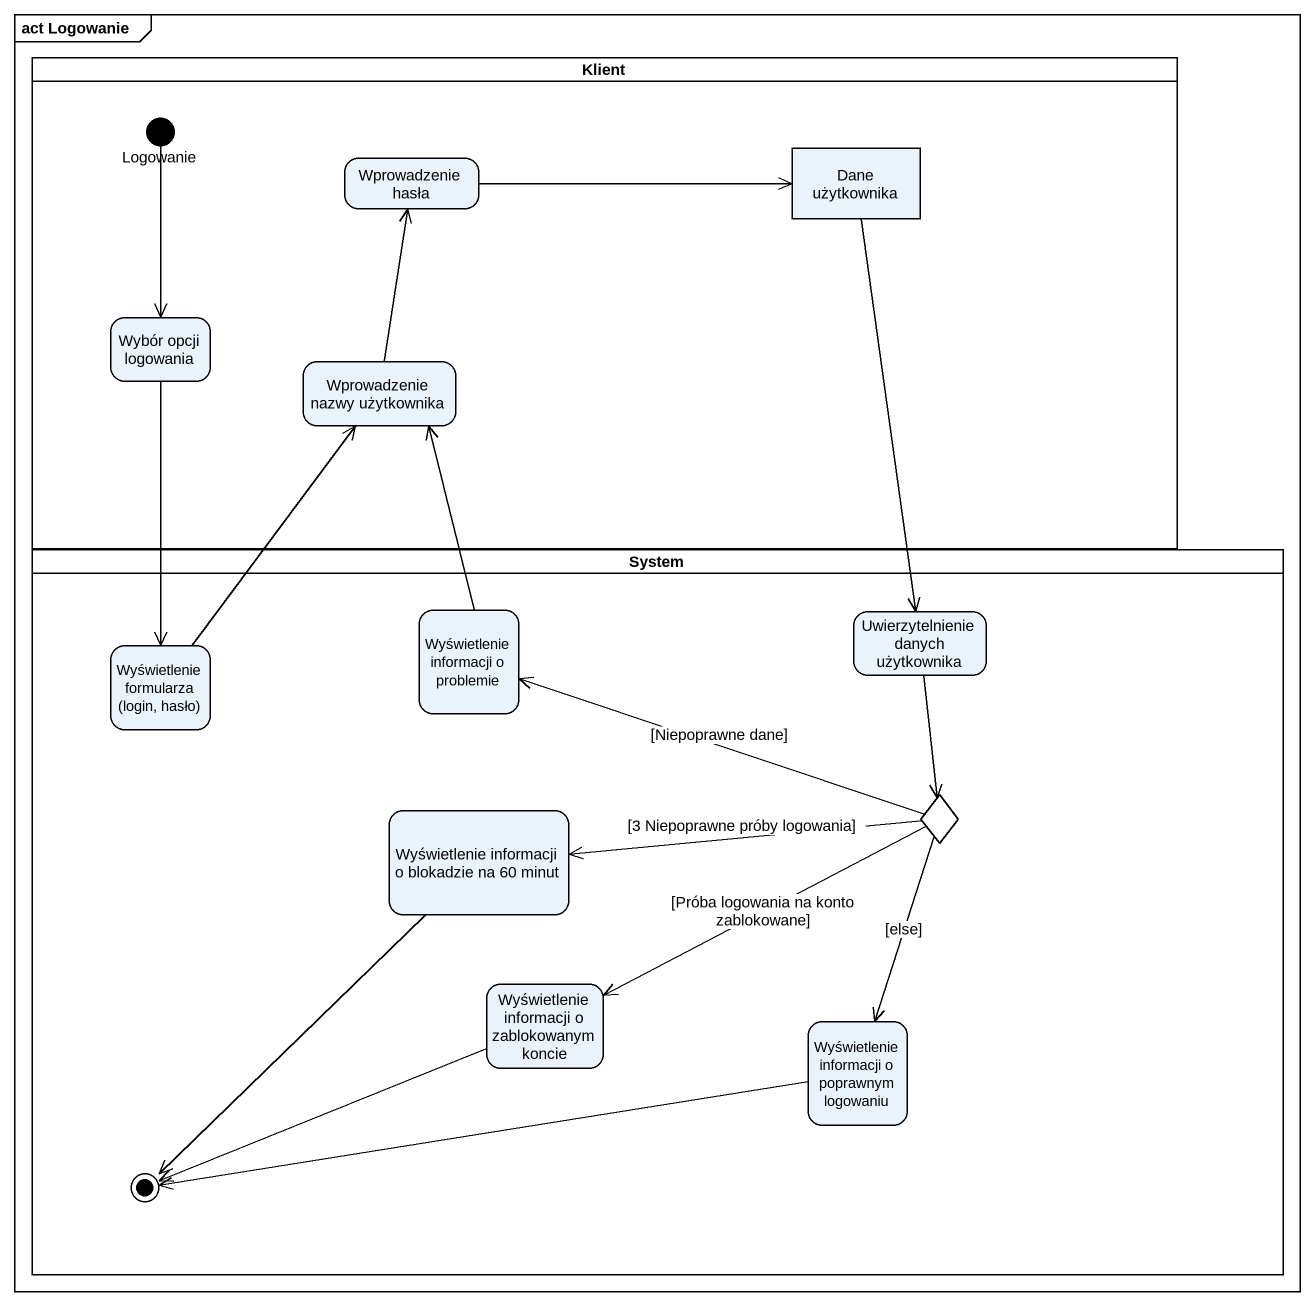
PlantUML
@startuml
mainframe act Logowanie
hide empty description
state Klient <<partition>> {
  state Logowanie <<start>>
  state "Dane użytkownika" as Dane_użytkownika <<object>>
  state "Wprowadzenie hasła" as Wprowadzenie_hasła
  state "Wybór opcji logowania" as Wybór_opcji_logowania
  state "Wprowadzenie nazwy użytkownika" as Wprowadzenie_nazwy
}
state System <<partition>> {
  state "Wyświetlenie formularza (login, hasło)" as Wyświetlenie_formularza
  state "Wyświetlenie informacji o problemie" as Wyświetlenie_informacji_o
  state "Uwierzytelnienie danych użytkownika" as Uwierzytelnienie_danych
  state choice1 <<choice>>
  state "Wyświetlenie informacji o blokadzie na 60 minut" as Wyświetlenie_informacji_o_2
  state "Wyświetlenie informacji o zablokowanym koncie" as Wyświetlenie_informacji_o_3
  state "Wyświetlenie informacji o poprawnym logowaniu" as Wyświetlenie_informacji_o_4
  Wyświetlenie_informacji_o_2 --> [*]
  Wyświetlenie_informacji_o_3 -left-> [*]
  Wyświetlenie_informacji_o_4 -left-> [*]
}
Logowanie --> Wybór_opcji_logowania
Dane_użytkownika --> Uwierzytelnienie_danych
Wprowadzenie_hasła -right-> Dane_użytkownika
Wybór_opcji_logowania --> Wyświetlenie_formularza
Wprowadzenie_nazwy -up-> Wprowadzenie_hasła
Wyświetlenie_formularza -up-> Wprowadzenie_nazwy
Wyświetlenie_informacji_o -up-> Wprowadzenie_nazwy
Uwierzytelnienie_danych --> choice1
choice1 -left-> Wyświetlenie_informacji_o : [Niepoprawne dane]
choice1 -left-> Wyświetlenie_informacji_o_2 : [3 Niepoprawne próby logowania]
choice1 -left-> Wyświetlenie_informacji_o_3 : [Próba logowania na konto zablokowane]
choice1 --> Wyświetlenie_informacji_o_4 : [else]
@enduml
